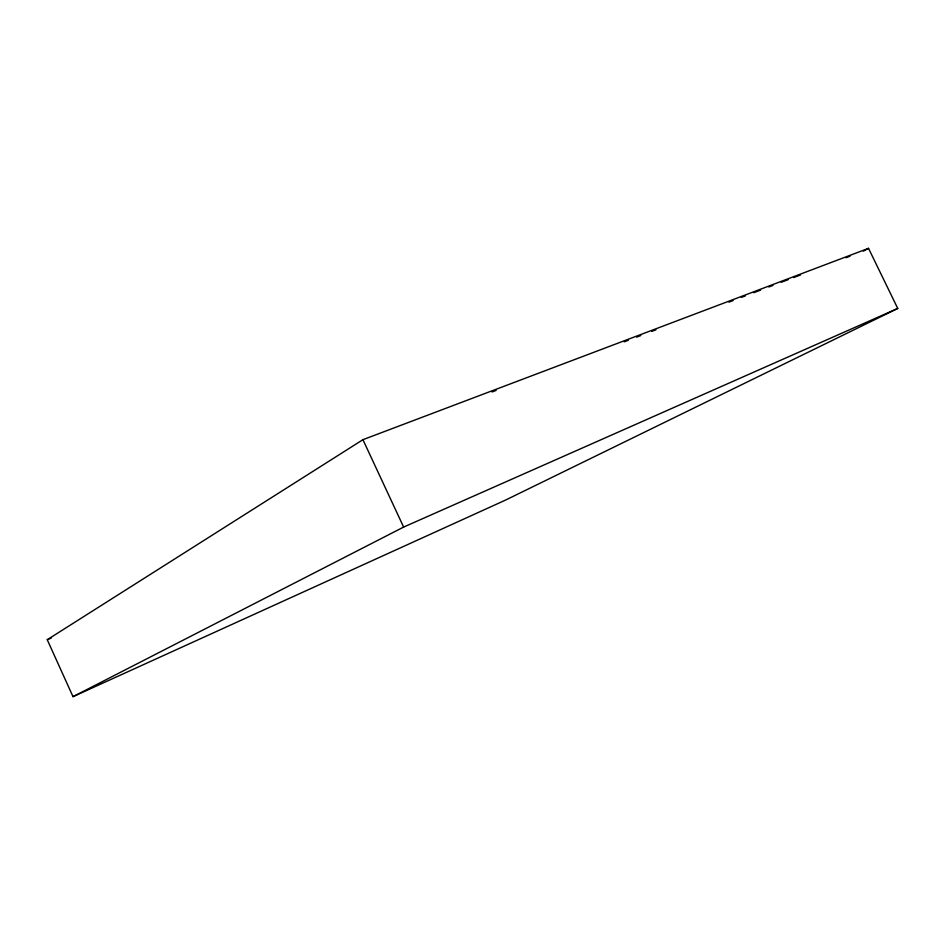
<?xml version="1.0" encoding="UTF-8"?>
<svg xmlns="http://www.w3.org/2000/svg" width="945" height="945" viewBox="0 0 945 945"><rect width="100%" height="100%" fill="white"/><g stroke="black" fill="none" stroke-linecap="round" stroke-linejoin="round"><path stroke-width="1.42" d="M47.25 639.718L362.927 439.685L868.526 248.334L897.75 308.448L505.658 500.035L73.001 696.666L47.25 639.718L51.325 638.005M863.352 251.146L868.526 248.334M73.001 696.666L403.633 527.074L897.75 308.448M492.026 391.962L496.16 390.391M624.243 341.818L628.378 340.259M636.646 337.129L640.769 335.558M651.79 331.376L655.924 329.817M728.914 302.128L733.048 300.569M741.317 297.427L745.44 295.868M753.708 292.726L760.595 290.115M768.852 286.985L772.986 285.414M781.255 282.283L788.142 279.673M793.646 277.582L800.533 274.971M845.976 257.737L850.11 256.166M362.927 439.685L403.633 527.074"/></g></svg>
